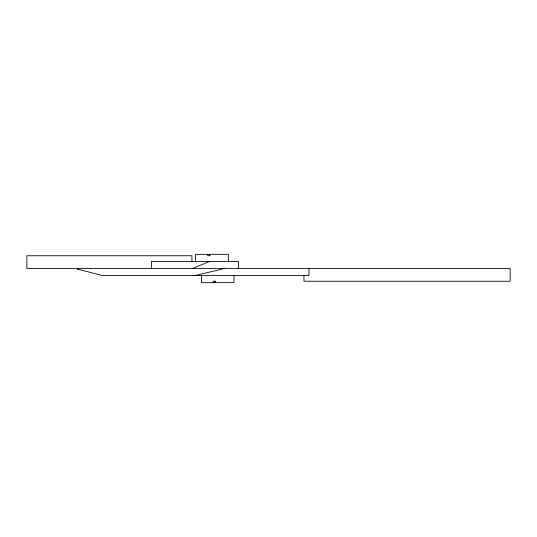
<?xml version="1.0" encoding="UTF-8"?>
<svg xmlns="http://www.w3.org/2000/svg" width="537" height="537" viewBox="0 0 537 537"><rect width="100%" height="100%" fill="white"/><g stroke="black" fill="none" stroke-linecap="round" stroke-linejoin="round"><path stroke-width="0.81" d="M308.956 268.5L308.956 275.582L102.319 275.582L77.341 269.017L77.341 268.5M238.482 268.5L238.475 261.418L151.38 261.418L151.38 268.5M78.033 268.5L77.341 269.017M237.656 268.5L238.482 267.983M192.414 268.5L209.725 261.418M194.904 275.582L224.54 268.5M210.101 255.753L207.712 255.753L207.712 254.337M215.552 281.247L213.142 281.247L213.142 282.663M303.976 275.582L303.976 281.247L510.15 281.247L510.15 268.5L26.85 268.5L26.85 255.753L191.931 255.753L191.931 261.418M234.045 275.582L234.045 282.663L201.422 282.663L201.422 275.582M228.346 261.418L228.346 254.337L195.562 254.337L195.562 261.418M215.089 281.247L215.089 282.663M209.725 254.337L209.725 255.753"/></g></svg>
